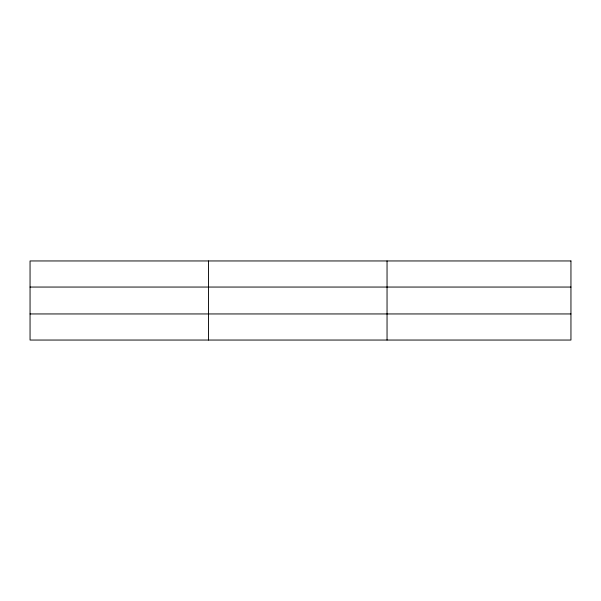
<?xml version="1.0" encoding="UTF-8"?>
<svg xmlns="http://www.w3.org/2000/svg" width="601" height="601" viewBox="0 0 601 601"><rect width="100%" height="100%" fill="white"/><g stroke="black" fill="none" stroke-linecap="round" stroke-linejoin="round"><path stroke-width="0.9" d="M208.547 340.046L208.547 260.954M387.044 340.046L387.044 260.954M30.05 287.053L570.95 287.053M30.05 313.947L570.95 313.947M570.95 260.954L570.95 340.046L30.05 340.046L30.05 260.954L570.95 260.954"/></g></svg>
